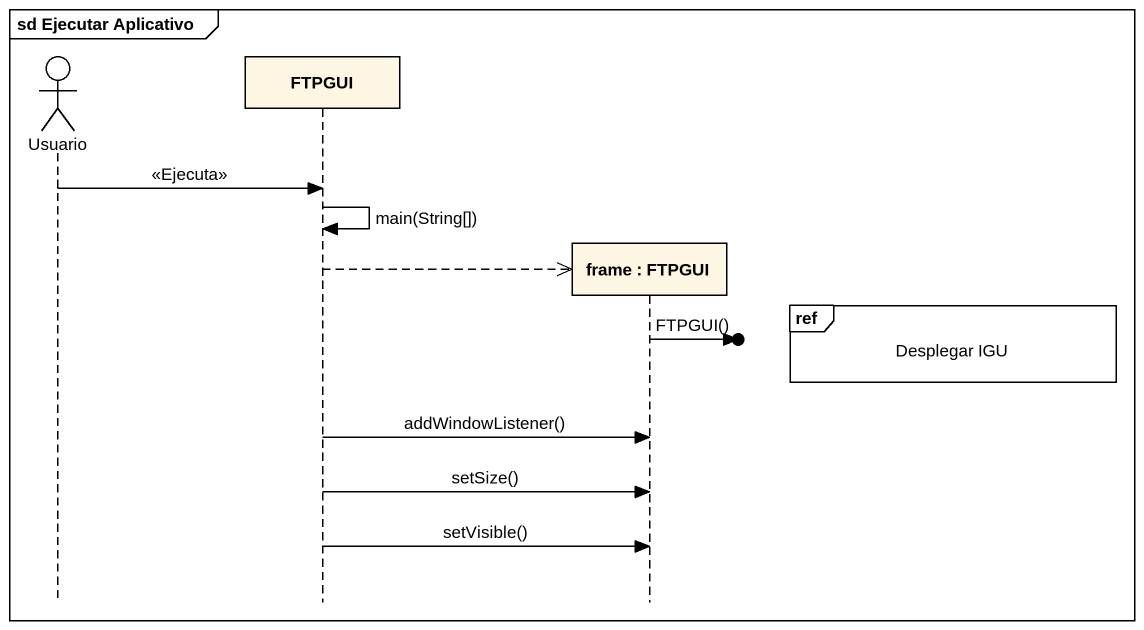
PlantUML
@startuml
mainframe sd Ejecutar Aplicativo
hide footbox
actor Usuario
participant FTPGUI
participant "frame : FTPGUI" as frame_

Usuario -> FTPGUI : <<Ejecuta>>
FTPGUI -> FTPGUI : main(String[])
FTPGUI -->> frame_ **
ref over frame_ : Desplegar IGU
frame_ ->o] : FTPGUI()
FTPGUI -> frame_ : addWindowListener()
FTPGUI -> frame_ : setSize()
FTPGUI -> frame_ : setVisible()
@enduml
